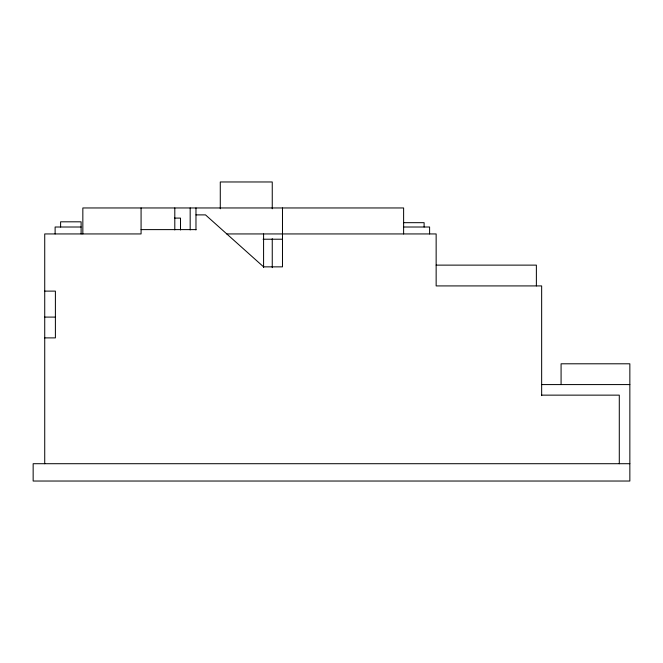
<?xml version="1.0" encoding="UTF-8"?>
<svg xmlns="http://www.w3.org/2000/svg" width="663" height="663" viewBox="0 0 663 663"><rect width="100%" height="100%" fill="white"/><g stroke="black" fill="none" stroke-linecap="round" stroke-linejoin="round"><path stroke-width="0.99" d="M195.975 214.887L205.497 214.887L263.584 266.858L282.479 266.858L282.479 207.958M174.526 218.102L180.51 218.102L180.51 229.978M403.618 222.677L424.113 222.677L424.113 227.011M81.11 227.011L55.12 227.011L55.12 233.94M403.618 227.011L429.599 227.011L429.599 233.94M141.078 229.613L195.975 229.613M226.796 233.94L436.146 233.94L436.146 285.919L541.654 285.919L541.654 395.645M263.078 239.219L282.479 239.219M436.146 265.125L536.375 265.125L536.375 285.919M44.728 291.115L55.394 291.115L55.394 337.89L44.728 337.89M44.728 317.096L55.394 317.096M541.654 384.581L629.85 384.581M541.654 395.14L619.292 395.14L619.292 463.71M629.85 463.71L33.15 463.71L33.15 481.031L629.85 481.031L629.85 363.796L561.08 363.796L561.08 384.581M403.618 233.94L403.618 207.958L82.842 207.958L82.842 233.94M272.253 208.787L272.253 181.969L220.282 181.969L220.282 208.787M272.253 238.697L272.253 267.645M263.584 233.94L263.584 267.57M195.975 207.958L195.975 229.945M190.173 207.958L190.173 229.945M174.8 207.958L174.8 229.945M141.078 207.958L141.078 233.94L44.728 233.94L44.728 463.71M81.11 233.94L81.11 221.815L60.606 221.815L60.606 227.011"/></g></svg>
